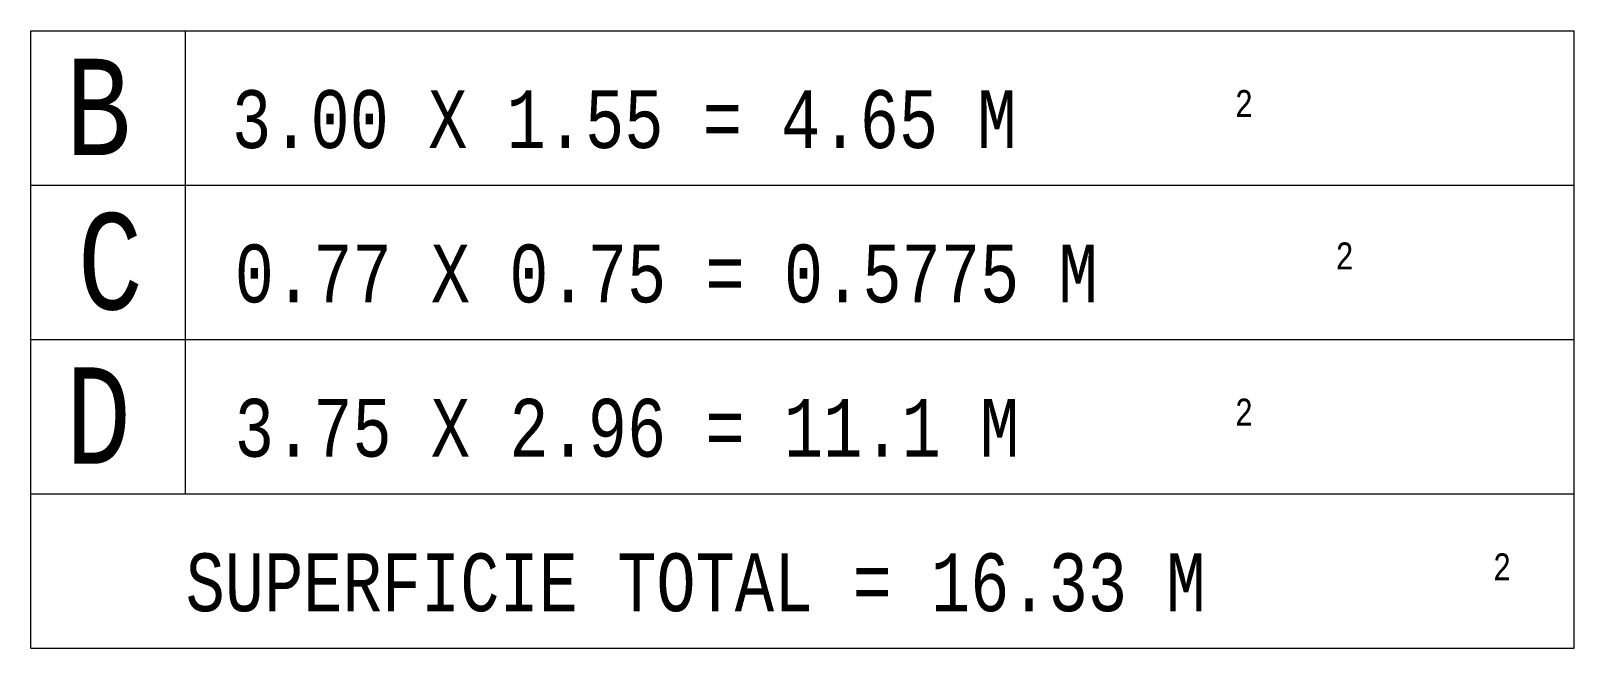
# Model space of a CAD drawing. Header units: metres. Extents: x -87 to 15, y -108 to -10.
# Drawn here: x -81.544 to -77.544, y -61.716 to -60.116 of the extents above; entities that cross this region are included whole.
import ezdxf

# ---------------------------------------------------------------- set-up
doc = ezdxf.new("R2010")
doc.units = ezdxf.units.M
doc.header["$LTSCALE"] = 5
doc.header["$MEASUREMENT"] = 0
doc.layers.add('A-ANNO-TEXT', color=3, linetype='Continuous', lineweight=18)
doc.styles.add('E-ROMANS', font='romans.shx', dxfattribs={"width": 0.8})

msp = doc.modelspace()

# ---------------------------------------------------------------- linework, layer by layer
at = {"layer": 'A-ANNO-TEXT'}
for p, q in [((-81.5439, -60.1162), (-77.5439, -60.1162)), ((-81.5439, -61.7162), (-81.5439, -60.1162)), ((-81.1439, -60.1162), (-81.1439, -61.3162)), ((-77.5439, -61.7162), (-77.5439, -60.1162)), ((-81.5439, -60.5162), (-77.5439, -60.5162)), ((-81.5439, -60.9162), (-77.5439, -60.9162)), ((-81.5439, -61.3162), (-77.5439, -61.3162)), ((-81.5439, -61.7162), (-77.5439, -61.7162))]:
    msp.add_line(p, q, dxfattribs=at)

# ---------------------------------------------------------------- texts
at = {"layer": 'A-ANNO-TEXT', "attachment_point": 1, "style": 'E-ROMANS'}
for s, insert, char_height, width in [('{\\fMonospac821 BT|b0|i0|c0|p49;B}', (-81.4536, -60.1884), 0.25, 0.2181), ('{\\fMonospac821 BT|b0|i0|c0|p49;3.00 X 1.55 = 4.65 M}', (-81.0225, -60.27), 0.15, 3.6), ('{\\fMonospac821 BT|b0|i0|c0|p49;2}', (-78.4234, -60.2696), 0.07, 0.1548), ('{\\fMonospac821 BT|b0|i0|c0|p49;C}', (-81.4227, -60.5884), 0.25, 0.2181), ('{\\fMonospac821 BT|b0|i0|c0|p49;0.77 X 0.75 = 0.5775 M}', (-81.0155, -60.67), 0.15, 3.6), ('{\\fMonospac821 BT|b0|i0|c0|p49;2}', (-78.1626, -60.6647), 0.07, 0.1548), ('{\\fMonospac821 BT|b0|i0|c0|p49;D}', (-81.4536, -60.9884), 0.25, 0.2181), ('{\\fMonospac821 BT|b0|i0|c0|p49;3.75 X 2.96 = 11.1 M}', (-81.0155, -61.07), 0.15, 3.6), ('{\\fMonospac821 BT|b0|i0|c0|p49;2}', (-78.4234, -61.0696), 0.07, 0.1548), ('{\\fMonospac821 BT|b0|i0|c0|p49;SUPERFICIE TOTAL = 16.33 M}', (-81.1427, -61.4705), 0.15, 3.7588), ('{\\fMonospac821 BT|b0|i0|c0|p49;2}', (-77.7544, -61.4705), 0.07, 0.1548)]:
    msp.add_mtext(s, dxfattribs=dict(at, insert=insert, char_height=char_height, width=width))

doc.saveas('drawing.dxf')
